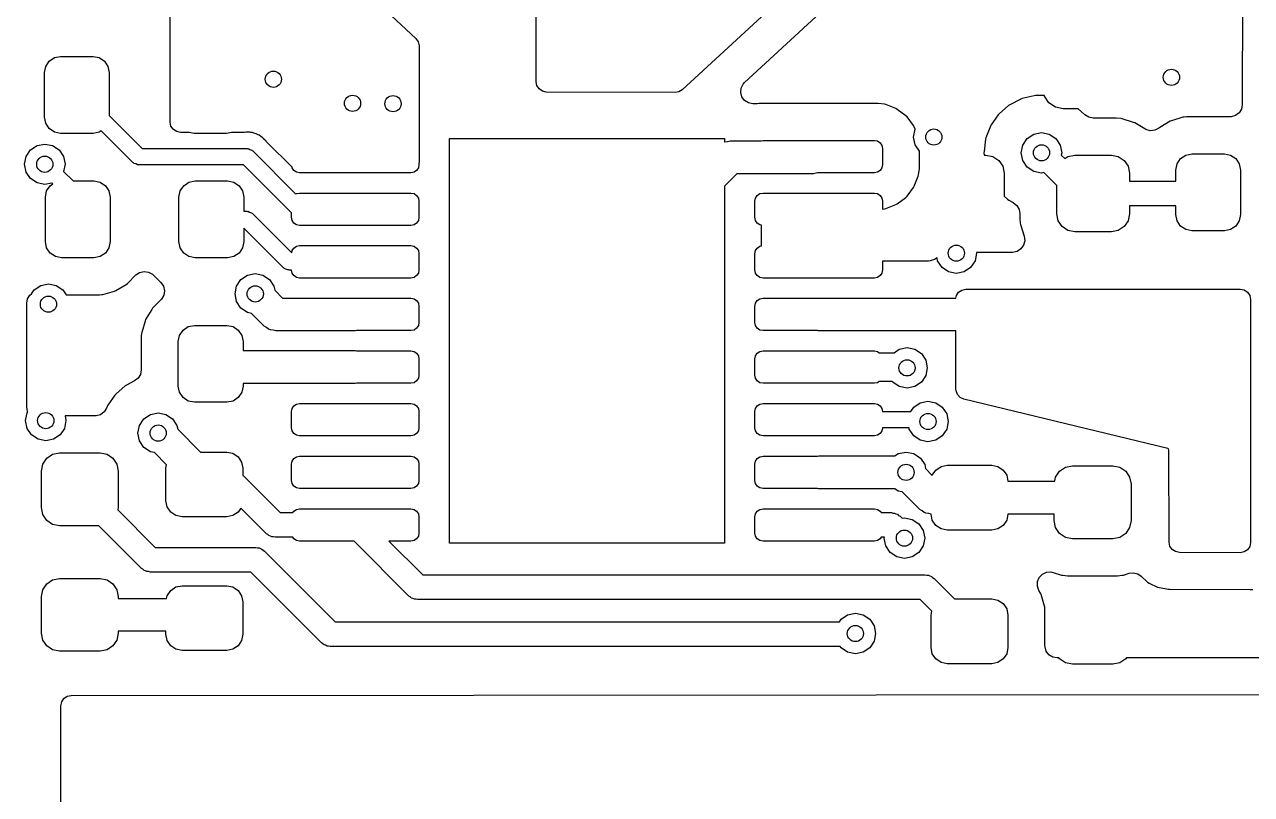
# Model space of a CAD drawing. Extents: x 0 to 4.25, y -4.33 to 0.
# Drawn here: x 3.036 to 3.633, y -3.202 to -2.827 of the extents above; entities that cross this region are included whole.
import ezdxf

# ---------------------------------------------------------------- set-up
doc = ezdxf.new("R2010")
doc.units = 0
doc.header["$MEASUREMENT"] = 0
doc.layers.add('BLACK', color=7, linetype='CONTINUOUS')

msp = doc.modelspace()

# ---------------------------------------------------------------- linework, layer by layer
at = {"layer": 'BLACK', "linetype": 'CONTINUOUS'}
for p, q in [((3.28484, -2.85518), (3.28484, -2.74193)), ((3.17494, -2.78601), (3.22641, -2.83413)), ((3.10685, -2.8748), (3.10685, -2.78966)), ((3.43418, -2.7869), (3.35595, -2.8591)), ((3.38627, -2.8555), (3.44966, -2.797)), ((3.62853, -2.79848), (3.62834, -2.86632)), ((3.22641, -2.83413), (3.22754, -2.83572)), ((3.22754, -2.83572), (3.22799, -2.83778)), ((3.22799, -2.83778), (3.22799, -2.89446)), ((3.04635, -2.84773), (3.04805, -2.84518)), ((3.04805, -2.84518), (3.05061, -2.84347)), ((3.05061, -2.84347), (3.05362, -2.84287)), ((3.05362, -2.84287), (3.06937, -2.84287)), ((3.06937, -2.84287), (3.07238, -2.84347)), ((3.07238, -2.84347), (3.07494, -2.84518)), ((3.07494, -2.84518), (3.07664, -2.84773)), ((3.04575, -2.85075), (3.04635, -2.84773)), ((3.04575, -2.8724), (3.04575, -2.85075)), ((3.07664, -2.84773), (3.07724, -2.85075)), ((3.07724, -2.85075), (3.07724, -2.87167)), ((3.28522, -2.85707), (3.28484, -2.85518)), ((3.28629, -2.8587), (3.28522, -2.85707)), ((3.38437, -2.86046), (3.38457, -2.85827)), ((3.38457, -2.85827), (3.38555, -2.85629)), ((3.38555, -2.85629), (3.38627, -2.8555)), ((3.28791, -2.85979), (3.28629, -2.8587)), ((3.28982, -2.86018), (3.28791, -2.85979)), ((3.35254, -2.86043), (3.28982, -2.86018)), ((3.35428, -2.86012), (3.35254, -2.86043)), ((3.35595, -2.8591), (3.35428, -2.86012)), ((3.38497, -2.86258), (3.38437, -2.86046)), ((3.3863, -2.86434), (3.38497, -2.86258)), ((3.5206, -2.86364), (3.51525, -2.8664)), ((3.52127, -2.86339), (3.5206, -2.86364)), ((3.52712, -2.86199), (3.52127, -2.86339)), ((3.52782, -2.8619), (3.52712, -2.86199)), ((3.53206, -2.86193), (3.52782, -2.8619)), ((3.53213, -2.86227), (3.53206, -2.86193)), ((3.53426, -2.86546), (3.53213, -2.86227)), ((3.38817, -2.8655), (3.3863, -2.86434)), ((3.39034, -2.86591), (3.38817, -2.8655)), ((3.39161, -2.86591), (3.39034, -2.86591)), ((3.39233, -2.86587), (3.39161, -2.86591)), ((3.39336, -2.86574), (3.39233, -2.86587)), ((3.39371, -2.86572), (3.39336, -2.86574)), ((3.45089, -2.86572), (3.39371, -2.86572)), ((3.45125, -2.86574), (3.45089, -2.86572)), ((3.45427, -2.86611), (3.45125, -2.86574)), ((3.455, -2.86629), (3.45427, -2.86611)), ((3.45986, -2.86821), (3.455, -2.86629)), ((3.46055, -2.86861), (3.45986, -2.86821)), ((3.46469, -2.87175), (3.46055, -2.86861)), ((3.51467, -2.8668), (3.51013, -2.87076)), ((3.51525, -2.8664), (3.51467, -2.8668)), ((3.53745, -2.8676), (3.53426, -2.86546)), ((3.54122, -2.86835), (3.53745, -2.8676)), ((3.5485, -2.86835), (3.54122, -2.86835)), ((3.55158, -2.87109), (3.5485, -2.86835)), ((3.62793, -2.86848), (3.62676, -2.87035)), ((3.62834, -2.86632), (3.62793, -2.86848)), ((3.04635, -2.87541), (3.04575, -2.8724)), ((3.04805, -2.87797), (3.04635, -2.87541)), ((3.07724, -2.87167), (3.09323, -2.88765)), ((3.10723, -2.87671), (3.10685, -2.8748)), ((3.46526, -2.87232), (3.46469, -2.87175)), ((3.4684, -2.87646), (3.46526, -2.87232)), ((3.50619, -2.87621), (3.50586, -2.87683)), ((3.50966, -2.87128), (3.50619, -2.87621)), ((3.51013, -2.87076), (3.50966, -2.87128)), ((3.55177, -2.87128), (3.55158, -2.87109)), ((3.55364, -2.87244), (3.55177, -2.87128)), ((3.55581, -2.87285), (3.55364, -2.87244)), ((3.56666, -2.87285), (3.55581, -2.87285)), ((3.56693, -2.87286), (3.56666, -2.87285)), ((3.56926, -2.87307), (3.56693, -2.87286)), ((3.56987, -2.8732), (3.56926, -2.87307)), ((3.57543, -2.87494), (3.56987, -2.8732)), ((3.57608, -2.87523), (3.57543, -2.87494)), ((3.58091, -2.87816), (3.57608, -2.87523)), ((3.59319, -2.87442), (3.58821, -2.87737)), ((3.59387, -2.87413), (3.59319, -2.87442)), ((3.59949, -2.87249), (3.59387, -2.87413)), ((3.60008, -2.87239), (3.59949, -2.87249)), ((3.60113, -2.8723), (3.60008, -2.87239)), ((3.60136, -2.8723), (3.60113, -2.8723)), ((3.62222, -2.8723), (3.60136, -2.8723)), ((3.62288, -2.87228), (3.62222, -2.87229)), ((3.62222, -2.87229), (3.62222, -2.8723)), ((3.625, -2.87168), (3.62288, -2.87228)), ((3.62676, -2.87035), (3.625, -2.87168)), ((3.05061, -2.87968), (3.04805, -2.87797)), ((3.05362, -2.88028), (3.05061, -2.87968)), ((3.06937, -2.88028), (3.05362, -2.88028)), ((3.07238, -2.87968), (3.06937, -2.88028)), ((3.07332, -2.87905), (3.07238, -2.87968)), ((3.08875, -2.89448), (3.07332, -2.87905)), ((3.10831, -2.87833), (3.10723, -2.87671)), ((3.10994, -2.87942), (3.10831, -2.87833)), ((3.11185, -2.8798), (3.10994, -2.87942)), ((3.11619, -2.8798), (3.11185, -2.8798)), ((3.11858, -2.88028), (3.11619, -2.8798)), ((3.13433, -2.88028), (3.11858, -2.88028)), ((3.13673, -2.8798), (3.13433, -2.88028)), ((3.1431, -2.8798), (3.13673, -2.8798)), ((3.14377, -2.87975), (3.1431, -2.8798)), ((3.14439, -2.87967), (3.14377, -2.87975)), ((3.14565, -2.87973), (3.14439, -2.87967)), ((3.14611, -2.87979), (3.14565, -2.87973)), ((3.1463, -2.8798), (3.14611, -2.87979)), ((3.14611, -2.87979), (3.14611, -2.87979)), ((3.14692, -2.87995), (3.1463, -2.8798)), ((3.1475, -2.88018), (3.14692, -2.87995)), ((3.14819, -2.8804), (3.1475, -2.88018)), ((3.1487, -2.88052), (3.14819, -2.8804)), ((3.14968, -2.88096), (3.1487, -2.88052)), ((3.15012, -2.88119), (3.14968, -2.88096)), ((3.15103, -2.88177), (3.15012, -2.88119)), ((3.15159, -2.88229), (3.15103, -2.88177)), ((3.46879, -2.87715), (3.4684, -2.87646)), ((3.46846, -2.88209), (3.46921, -2.87832)), ((3.46921, -2.88585), (3.46846, -2.88209)), ((3.46924, -2.87828), (3.46879, -2.87715)), ((3.46921, -2.87832), (3.46924, -2.87828)), ((3.50586, -2.87683), (3.50367, -2.88244)), ((3.52373, -2.88278), (3.52692, -2.88065)), ((3.52692, -2.88065), (3.53069, -2.8799)), ((3.53069, -2.8799), (3.53446, -2.88065)), ((3.53446, -2.88065), (3.53765, -2.88278)), ((3.58141, -2.87843), (3.58091, -2.87816)), ((3.58354, -2.87901), (3.58141, -2.87843)), ((3.58573, -2.87877), (3.58354, -2.87901)), ((3.5877, -2.87777), (3.58573, -2.87877)), ((3.58821, -2.87737), (3.5877, -2.87777)), ((3.03895, -2.88836), (3.04214, -2.88622)), ((3.04214, -2.88622), (3.04591, -2.88547)), ((3.04591, -2.88547), (3.04967, -2.88622)), ((3.04967, -2.88622), (3.05287, -2.88836)), ((3.09323, -2.88765), (3.14425, -2.88765)), ((3.14425, -2.88765), (3.14456, -2.88775)), ((3.14456, -2.88775), (3.14488, -2.8877)), ((3.14488, -2.8877), (3.14571, -2.88813)), ((3.14571, -2.88813), (3.1466, -2.88842)), ((3.1518, -2.88247), (3.15159, -2.88229)), ((3.15201, -2.88265), (3.1518, -2.88247)), ((3.15238, -2.88302), (3.15201, -2.88265)), ((3.15252, -2.88315), (3.15238, -2.88302)), ((3.1536, -2.88415), (3.15252, -2.88315)), ((3.15362, -2.88418), (3.1536, -2.88415)), ((3.1541, -2.88474), (3.15362, -2.88418)), ((3.16616, -2.8968), (3.1541, -2.88474)), ((3.24268, -3.07957), (3.24268, -2.88272)), ((3.24268, -2.88272), (3.37654, -2.88272)), ((3.37654, -2.88272), (3.37654, -2.88439)), ((3.37654, -2.88439), (3.37662, -2.88433)), ((3.37662, -2.88433), (3.37795, -2.88419)), ((3.37795, -2.88419), (3.37925, -2.88389)), ((3.37925, -2.88389), (3.39429, -2.88389)), ((3.39429, -2.88389), (3.39524, -2.8837)), ((3.39524, -2.8837), (3.44937, -2.8837)), ((3.44937, -2.8837), (3.45088, -2.884)), ((3.45088, -2.884), (3.45215, -2.88485)), ((3.45215, -2.88485), (3.45301, -2.88613)), ((3.45301, -2.88613), (3.45331, -2.88764)), ((3.45331, -2.88764), (3.45331, -2.89551)), ((3.47129, -2.88896), (3.46921, -2.88585)), ((3.5035, -2.88313), (3.50271, -2.8891)), ((3.50367, -2.88244), (3.5035, -2.88313)), ((3.52085, -2.88974), (3.5216, -2.88598)), ((3.5216, -2.88598), (3.52373, -2.88278)), ((3.53765, -2.88278), (3.53978, -2.88598)), ((3.53978, -2.88598), (3.54053, -2.88974)), ((3.03606, -2.89531), (3.03681, -2.89155)), ((3.03681, -2.89155), (3.03895, -2.88836)), ((3.05287, -2.88836), (3.055, -2.89155)), ((3.055, -2.89155), (3.05575, -2.89531)), ((3.1466, -2.88842), (3.14679, -2.88868)), ((3.14679, -2.88868), (3.14708, -2.88883)), ((3.14708, -2.88883), (3.16804, -2.90979)), ((3.47129, -2.89704), (3.47129, -2.88896)), ((3.50271, -2.8891), (3.5027, -2.88981)), ((3.5027, -2.88981), (3.50282, -2.89083)), ((3.50282, -2.89083), (3.50362, -2.89083)), ((3.50362, -2.89083), (3.50701, -2.8915)), ((3.50701, -2.8915), (3.50989, -2.89342)), ((3.50989, -2.89342), (3.51181, -2.8963)), ((3.5216, -2.89351), (3.52085, -2.88974)), ((3.52373, -2.8967), (3.5216, -2.89351)), ((3.54053, -2.88974), (3.54031, -2.89088)), ((3.54031, -2.89088), (3.54198, -2.89255)), ((3.54198, -2.89255), (3.54354, -2.8915)), ((3.54354, -2.8915), (3.54693, -2.89083)), ((3.54693, -2.89083), (3.56465, -2.89083)), ((3.56465, -2.89083), (3.56804, -2.8915)), ((3.56804, -2.8915), (3.57091, -2.89342)), ((3.57091, -2.89342), (3.57283, -2.8963)), ((3.59658, -2.89514), (3.59829, -2.89258)), ((3.59829, -2.89258), (3.60085, -2.89087)), ((3.60085, -2.89087), (3.60386, -2.89028)), ((3.60386, -2.89028), (3.61961, -2.89028)), ((3.61961, -2.89028), (3.62262, -2.89087)), ((3.62262, -2.89087), (3.62517, -2.89258)), ((3.62517, -2.89258), (3.62688, -2.89514)), ((3.03681, -2.89908), (3.03606, -2.89531)), ((3.03895, -2.90227), (3.03681, -2.89908)), ((3.05575, -2.89531), (3.05505, -2.89881)), ((3.05505, -2.89881), (3.05967, -2.90343)), ((3.08903, -2.89463), (3.08875, -2.89448)), ((3.08922, -2.89489), (3.08903, -2.89463)), ((3.09011, -2.89518), (3.08922, -2.89489)), ((3.09095, -2.8956), (3.09011, -2.89518)), ((3.09127, -2.89555), (3.09095, -2.8956)), ((3.09157, -2.89565), (3.09127, -2.89555)), ((3.1426, -2.89565), (3.09157, -2.89565)), ((3.16591, -2.91896), (3.1426, -2.89565)), ((3.16621, -2.89702), (3.16616, -2.8968)), ((3.16706, -2.8983), (3.16621, -2.89702)), ((3.16834, -2.89915), (3.16706, -2.8983)), ((3.16984, -2.89945), (3.16834, -2.89915)), ((3.17044, -2.89945), (3.16984, -2.89945)), ((3.171, -2.89956), (3.17044, -2.89945)), ((3.223, -2.89946), (3.171, -2.89956)), ((3.22305, -2.89945), (3.223, -2.89946)), ((3.22398, -2.89945), (3.22305, -2.89945)), ((3.22548, -2.89915), (3.22398, -2.89945)), ((3.22676, -2.8983), (3.22548, -2.89915)), ((3.22761, -2.89702), (3.22676, -2.8983)), ((3.22791, -2.89551), (3.22761, -2.89702)), ((3.22799, -2.89446), (3.22791, -2.89485)), ((3.22791, -2.89485), (3.22791, -2.89551)), ((3.38257, -2.89989), (3.37654, -2.90592)), ((3.41974, -2.89989), (3.38257, -2.89989)), ((3.42168, -2.89945), (3.41974, -2.89989)), ((3.44937, -2.89945), (3.42168, -2.89945)), ((3.45088, -2.89915), (3.44937, -2.89945)), ((3.45215, -2.8983), (3.45088, -2.89915)), ((3.45301, -2.89702), (3.45215, -2.8983)), ((3.45331, -2.89551), (3.45301, -2.89702)), ((3.4709, -2.90041), (3.47127, -2.89739)), ((3.47127, -2.89739), (3.47129, -2.89704)), ((3.51181, -2.8963), (3.51248, -2.89969)), ((3.51248, -2.89969), (3.51248, -2.91079)), ((3.52692, -2.89884), (3.52373, -2.8967)), ((3.53069, -2.89959), (3.52692, -2.89884)), ((3.53182, -2.89936), (3.53069, -2.89959)), ((3.53807, -2.90561), (3.53182, -2.89936)), ((3.57283, -2.8963), (3.5735, -2.89969)), ((3.5735, -2.89969), (3.5735, -2.90353)), ((3.59598, -2.89815), (3.59658, -2.89514)), ((3.59598, -2.90353), (3.59598, -2.89815)), ((3.62688, -2.89514), (3.62748, -2.89815)), ((3.62748, -2.89815), (3.62748, -2.9198)), ((3.04214, -2.90441), (3.03895, -2.90227)), ((3.04591, -2.90516), (3.04214, -2.90441)), ((3.0494, -2.90446), (3.04591, -2.90516)), ((3.04682, -2.90829), (3.04853, -2.90573)), ((3.04853, -2.90573), (3.04981, -2.90487)), ((3.04981, -2.90487), (3.0494, -2.90446)), ((3.05967, -2.90343), (3.06984, -2.90343)), ((3.06984, -2.90343), (3.07286, -2.90402)), ((3.07286, -2.90402), (3.07541, -2.90573)), ((3.07541, -2.90573), (3.07712, -2.90829)), ((3.11178, -2.90829), (3.11349, -2.90573)), ((3.11349, -2.90573), (3.11604, -2.90402)), ((3.11604, -2.90402), (3.11906, -2.90343)), ((3.11906, -2.90343), (3.1348, -2.90343)), ((3.1348, -2.90343), (3.13782, -2.90402)), ((3.13782, -2.90402), (3.14037, -2.90573)), ((3.14037, -2.90573), (3.14208, -2.90829)), ((3.37654, -2.90592), (3.37654, -3.07957)), ((3.4684, -2.90669), (3.46879, -2.906)), ((3.46879, -2.906), (3.47071, -2.90114)), ((3.47071, -2.90114), (3.4709, -2.90041)), ((3.53807, -2.91937), (3.53807, -2.90561)), ((3.5735, -2.90353), (3.59598, -2.90353)), ((3.04622, -2.9113), (3.04682, -2.90829)), ((3.04622, -2.93295), (3.04622, -2.9113)), ((3.07712, -2.90829), (3.07772, -2.9113)), ((3.07772, -2.9113), (3.07772, -2.93295)), ((3.11118, -2.9113), (3.11178, -2.90829)), ((3.11118, -2.93295), (3.11118, -2.9113)), ((3.14208, -2.90829), (3.14268, -2.9113)), ((3.14268, -2.9113), (3.14268, -2.91813)), ((3.16804, -2.90979), (3.16834, -2.90959)), ((3.16834, -2.90959), (3.16984, -2.90929)), ((3.16984, -2.90929), (3.22398, -2.90929)), ((3.22398, -2.90929), (3.22548, -2.90959)), ((3.22548, -2.90959), (3.22676, -2.91044)), ((3.22676, -2.91044), (3.22761, -2.91172)), ((3.22761, -2.91172), (3.22791, -2.91323)), ((3.3913, -2.91323), (3.3916, -2.91172)), ((3.3916, -2.91172), (3.39245, -2.91044)), ((3.39245, -2.91044), (3.39373, -2.90959)), ((3.39373, -2.90959), (3.39524, -2.90929)), ((3.39524, -2.90929), (3.44937, -2.90929)), ((3.44937, -2.90929), (3.45088, -2.90959)), ((3.45088, -2.90959), (3.45215, -2.91044)), ((3.45215, -2.91044), (3.45301, -2.91172)), ((3.45301, -2.91172), (3.45331, -2.91323)), ((3.46055, -2.91454), (3.46469, -2.9114)), ((3.46469, -2.9114), (3.46526, -2.91083)), ((3.46526, -2.91083), (3.4684, -2.90669)), ((3.51248, -2.91079), (3.51419, -2.91235)), ((3.22791, -2.91323), (3.22791, -2.9211)), ((3.3913, -2.9211), (3.3913, -2.91323)), ((3.45331, -2.91323), (3.45331, -2.91716)), ((3.45331, -2.91716), (3.45427, -2.91704)), ((3.45427, -2.91704), (3.455, -2.91686)), ((3.455, -2.91686), (3.45986, -2.91493)), ((3.45986, -2.91493), (3.46055, -2.91454)), ((3.51419, -2.91235), (3.51477, -2.91276)), ((3.51477, -2.91276), (3.51695, -2.91395)), ((3.51695, -2.91395), (3.51866, -2.91534)), ((3.51866, -2.91534), (3.51976, -2.91725)), ((3.51976, -2.91725), (3.52009, -2.91922)), ((3.59598, -2.91553), (3.5735, -2.91553)), ((3.5735, -2.91553), (3.5735, -2.91937)), ((3.59598, -2.9198), (3.59598, -2.91553)), ((3.14268, -2.91813), (3.14406, -2.91813)), ((3.14406, -2.91813), (3.14436, -2.91823)), ((3.14436, -2.91823), (3.14468, -2.91818)), ((3.14468, -2.91818), (3.14552, -2.9186)), ((3.14552, -2.9186), (3.14641, -2.91889)), ((3.14641, -2.91889), (3.1466, -2.91915)), ((3.1466, -2.91915), (3.14688, -2.9193)), ((3.14688, -2.9193), (3.16599, -2.9384)), ((3.16591, -2.9211), (3.16591, -2.91896)), ((3.16621, -2.92261), (3.16591, -2.9211)), ((3.16706, -2.92389), (3.16621, -2.92261)), ((3.16834, -2.92474), (3.16706, -2.92389)), ((3.22676, -2.92389), (3.22548, -2.92474)), ((3.22761, -2.92261), (3.22676, -2.92389)), ((3.22791, -2.9211), (3.22761, -2.92261)), ((3.3916, -2.92261), (3.3913, -2.9211)), ((3.39245, -2.92389), (3.3916, -2.92261)), ((3.39373, -2.92474), (3.39245, -2.92389)), ((3.52009, -2.91922), (3.52009, -2.92138)), ((3.52009, -2.92138), (3.5201, -2.92165)), ((3.5201, -2.92165), (3.52032, -2.92398)), ((3.53875, -2.92276), (3.53807, -2.91937)), ((3.54067, -2.92563), (3.53875, -2.92276)), ((3.57283, -2.92276), (3.57091, -2.92563)), ((3.5735, -2.91937), (3.57283, -2.92276)), ((3.59658, -2.92282), (3.59598, -2.9198)), ((3.59829, -2.92537), (3.59658, -2.92282)), ((3.62688, -2.92282), (3.62517, -2.92537)), ((3.62748, -2.9198), (3.62688, -2.92282)), ((3.16186, -2.94558), (3.14268, -2.9264)), ((3.14268, -2.9264), (3.14268, -2.93295)), ((3.16984, -2.92504), (3.16834, -2.92474)), ((3.22398, -2.92504), (3.16984, -2.92504)), ((3.22548, -2.92474), (3.22398, -2.92504)), ((3.39452, -2.9249), (3.39373, -2.92474)), ((3.39452, -2.93503), (3.39452, -2.9249)), ((3.52032, -2.92398), (3.52044, -2.9246)), ((3.52044, -2.9246), (3.52224, -2.93035)), ((3.54354, -2.92755), (3.54067, -2.92563)), ((3.54693, -2.92823), (3.54354, -2.92755)), ((3.56465, -2.92823), (3.54693, -2.92823)), ((3.56804, -2.92755), (3.56465, -2.92823)), ((3.57091, -2.92563), (3.56804, -2.92755)), ((3.60085, -2.92708), (3.59829, -2.92537)), ((3.60386, -2.92768), (3.60085, -2.92708)), ((3.61961, -2.92768), (3.60386, -2.92768)), ((3.62262, -2.92708), (3.61961, -2.92768)), ((3.62517, -2.92537), (3.62262, -2.92708)), ((3.04682, -2.93597), (3.04622, -2.93295)), ((3.07772, -2.93295), (3.07712, -2.93597)), ((3.11178, -2.93597), (3.11118, -2.93295)), ((3.14268, -2.93295), (3.14208, -2.93597)), ((3.16706, -2.93603), (3.16834, -2.93518)), ((3.16834, -2.93518), (3.16984, -2.93488)), ((3.16984, -2.93488), (3.22398, -2.93488)), ((3.22398, -2.93488), (3.22548, -2.93518)), ((3.22548, -2.93518), (3.22676, -2.93603)), ((3.39245, -2.93603), (3.39373, -2.93518)), ((3.39373, -2.93518), (3.39452, -2.93503)), ((3.52196, -2.93468), (3.52068, -2.93647)), ((3.5225, -2.93254), (3.52196, -2.93468)), ((3.52224, -2.93035), (3.5225, -2.93254)), ((3.04853, -2.93852), (3.04682, -2.93597)), ((3.05108, -2.94023), (3.04853, -2.93852)), ((3.05409, -2.94083), (3.05108, -2.94023)), ((3.06984, -2.94083), (3.05409, -2.94083)), ((3.07286, -2.94023), (3.06984, -2.94083)), ((3.07541, -2.93852), (3.07286, -2.94023)), ((3.07712, -2.93597), (3.07541, -2.93852)), ((3.11349, -2.93852), (3.11178, -2.93597)), ((3.11604, -2.94023), (3.11349, -2.93852)), ((3.11906, -2.94083), (3.11604, -2.94023)), ((3.1348, -2.94083), (3.11906, -2.94083)), ((3.13782, -2.94023), (3.1348, -2.94083)), ((3.14037, -2.93852), (3.13782, -2.94023)), ((3.14208, -2.93597), (3.14037, -2.93852)), ((3.16599, -2.9384), (3.16621, -2.93731)), ((3.16621, -2.93731), (3.16706, -2.93603)), ((3.22676, -2.93603), (3.22761, -2.93731)), ((3.22761, -2.93731), (3.22791, -2.93882)), ((3.22791, -2.93882), (3.22791, -2.94669)), ((3.3913, -2.93882), (3.3916, -2.93731)), ((3.3913, -2.94669), (3.3913, -2.93882)), ((3.3916, -2.93731), (3.39245, -2.93603)), ((3.47868, -2.94155), (3.4766, -2.94229)), ((3.47987, -2.94086), (3.47868, -2.94155)), ((3.48016, -2.94231), (3.47987, -2.94086)), ((3.49909, -2.93854), (3.49835, -2.94231)), ((3.51652, -2.93815), (3.49902, -2.93816)), ((3.49902, -2.93816), (3.49909, -2.93854)), ((3.51883, -2.93768), (3.51652, -2.93815)), ((3.52068, -2.93647), (3.51883, -2.93768)), ((3.09203, -2.94791), (3.09417, -2.9474)), ((3.09417, -2.9474), (3.09636, -2.94771)), ((3.09636, -2.94771), (3.09828, -2.94878)), ((3.16214, -2.94573), (3.16186, -2.94558)), ((3.16233, -2.94599), (3.16214, -2.94573)), ((3.16322, -2.94628), (3.16233, -2.94599)), ((3.16406, -2.94671), (3.16322, -2.94628)), ((3.16438, -2.94666), (3.16406, -2.94671)), ((3.16469, -2.94676), (3.16438, -2.94666)), ((3.16592, -2.94676), (3.16469, -2.94676)), ((3.16621, -2.9482), (3.16592, -2.94676)), ((3.22791, -2.94669), (3.22761, -2.9482)), ((3.3916, -2.9482), (3.3913, -2.94669)), ((3.45331, -2.94669), (3.45301, -2.9482)), ((3.47566, -2.94237), (3.45331, -2.94237)), ((3.45331, -2.94237), (3.45331, -2.94669)), ((3.4766, -2.94229), (3.47566, -2.94237)), ((3.48229, -2.9455), (3.48016, -2.94231)), ((3.48549, -2.94764), (3.48229, -2.9455)), ((3.48925, -2.94839), (3.48549, -2.94764)), ((3.49302, -2.94764), (3.48925, -2.94839)), ((3.49621, -2.9455), (3.49302, -2.94764)), ((3.49835, -2.94231), (3.49621, -2.9455)), ((3.04391, -2.95425), (3.04768, -2.9535)), ((3.04768, -2.9535), (3.05144, -2.95425)), ((3.08051, -2.95668), (3.08549, -2.95373)), ((3.08549, -2.95373), (3.08608, -2.95328)), ((3.08608, -2.95328), (3.09021, -2.94915)), ((3.09021, -2.94915), (3.09203, -2.94791)), ((3.09828, -2.94878), (3.09869, -2.94915)), ((3.09869, -2.94915), (3.10236, -2.95282)), ((3.10236, -2.95282), (3.10361, -2.95464)), ((3.13917, -2.95458), (3.14131, -2.95139)), ((3.14131, -2.95139), (3.1445, -2.94925)), ((3.1445, -2.94925), (3.14827, -2.9485)), ((3.14827, -2.9485), (3.15203, -2.94925)), ((3.15203, -2.94925), (3.15523, -2.95139)), ((3.15523, -2.95139), (3.15736, -2.95458)), ((3.16706, -2.94948), (3.16621, -2.9482)), ((3.16834, -2.95033), (3.16706, -2.94948)), ((3.16984, -2.95063), (3.16834, -2.95033)), ((3.22398, -2.95063), (3.16984, -2.95063)), ((3.22548, -2.95033), (3.22398, -2.95063)), ((3.22676, -2.94948), (3.22548, -2.95033)), ((3.22761, -2.9482), (3.22676, -2.94948)), ((3.39245, -2.94948), (3.3916, -2.9482)), ((3.39373, -2.95033), (3.39245, -2.94948)), ((3.39524, -2.95063), (3.39373, -2.95033)), ((3.44937, -2.95063), (3.39524, -2.95063)), ((3.45088, -2.95033), (3.44937, -2.95063)), ((3.45215, -2.94948), (3.45088, -2.95033)), ((3.45301, -2.9482), (3.45215, -2.94948)), ((3.0375, -2.96076), (3.03866, -2.95889)), ((3.03866, -2.95889), (3.03944, -2.95831)), ((3.03944, -2.95831), (3.04072, -2.95639)), ((3.04072, -2.95639), (3.04391, -2.95425)), ((3.05144, -2.95425), (3.05464, -2.95639)), ((3.05464, -2.95639), (3.05625, -2.95881)), ((3.05625, -2.95881), (3.07234, -2.95881)), ((3.07234, -2.95881), (3.07257, -2.9588)), ((3.07257, -2.9588), (3.07362, -2.95872)), ((3.07362, -2.95872), (3.07421, -2.95861)), ((3.07421, -2.95861), (3.07983, -2.95697)), ((3.07983, -2.95697), (3.08051, -2.95668)), ((3.10381, -2.95897), (3.10274, -2.9609)), ((3.10361, -2.95464), (3.10411, -2.95679)), ((3.10411, -2.95679), (3.10381, -2.95897)), ((3.13843, -2.95835), (3.13917, -2.95458)), ((3.13917, -2.96211), (3.13843, -2.95835)), ((3.15736, -2.95458), (3.15774, -2.95651)), ((3.15774, -2.95651), (3.16158, -2.96035)), ((3.48907, -2.96035), (3.4893, -2.95918)), ((3.4893, -2.95918), (3.49038, -2.95756)), ((3.49038, -2.95756), (3.49199, -2.95647)), ((3.49199, -2.95647), (3.49392, -2.95608)), ((3.49392, -2.95608), (3.62736, -2.95599)), ((3.62736, -2.95599), (3.62927, -2.95637)), ((3.62927, -2.95637), (3.6309, -2.95745)), ((3.6309, -2.95745), (3.63198, -2.95907)), ((3.63198, -2.95907), (3.63236, -2.96099)), ((3.0371, -2.96293), (3.0375, -2.96076)), ((3.0371, -3.01325), (3.0371, -2.96293)), ((3.09837, -2.9653), (3.09792, -2.96588)), ((3.10236, -2.96131), (3.09837, -2.9653)), ((3.10274, -2.9609), (3.10236, -2.96131)), ((3.14131, -2.96531), (3.13917, -2.96211)), ((3.1445, -2.96744), (3.14131, -2.96531)), ((3.16158, -2.96035), (3.19692, -2.96035)), ((3.19692, -2.96035), (3.19747, -2.96047)), ((3.19747, -2.96047), (3.22398, -2.96047)), ((3.22398, -2.96047), (3.22548, -2.96077)), ((3.22548, -2.96077), (3.22676, -2.96163)), ((3.22676, -2.96163), (3.22761, -2.9629)), ((3.22761, -2.9629), (3.22791, -2.96441)), ((3.22791, -2.96441), (3.22791, -2.97228)), ((3.3913, -2.96441), (3.3916, -2.9629)), ((3.3913, -2.97228), (3.3913, -2.96441)), ((3.3916, -2.9629), (3.39245, -2.96163)), ((3.39245, -2.96163), (3.39373, -2.96077)), ((3.39373, -2.96077), (3.39524, -2.96047)), ((3.39524, -2.96047), (3.42175, -2.96047)), ((3.42175, -2.96047), (3.4223, -2.96035)), ((3.4223, -2.96035), (3.48907, -2.96035)), ((3.63236, -2.96099), (3.63236, -3.07919)), ((3.09468, -2.97154), (3.09305, -2.97717)), ((3.09497, -2.97087), (3.09468, -2.97154)), ((3.09792, -2.96588), (3.09497, -2.97087)), ((3.14643, -2.96782), (3.1445, -2.96744)), ((3.15261, -2.974), (3.14643, -2.96782)), ((3.09305, -2.97717), (3.09294, -2.97776)), ((3.11143, -2.97852), (3.11313, -2.97597)), ((3.11313, -2.97597), (3.11569, -2.97426)), ((3.11569, -2.97426), (3.1187, -2.97366)), ((3.1187, -2.97366), (3.13445, -2.97366)), ((3.13445, -2.97366), (3.13746, -2.97426)), ((3.13746, -2.97426), (3.14002, -2.97597)), ((3.14002, -2.97597), (3.14172, -2.97852)), ((3.15374, -2.97471), (3.15261, -2.974)), ((3.15479, -2.97555), (3.15374, -2.97471)), ((3.15523, -2.97565), (3.15479, -2.97555)), ((3.15562, -2.9759), (3.15523, -2.97565)), ((3.15695, -2.97605), (3.15562, -2.9759)), ((3.15825, -2.97635), (3.15695, -2.97605)), ((3.19691, -2.97635), (3.15825, -2.97635)), ((3.19746, -2.97622), (3.19691, -2.97635)), ((3.22398, -2.97622), (3.19746, -2.97622)), ((3.22548, -2.97592), (3.22398, -2.97622)), ((3.22676, -2.97507), (3.22548, -2.97592)), ((3.22761, -2.97379), (3.22676, -2.97507)), ((3.22791, -2.97228), (3.22761, -2.97379)), ((3.3916, -2.97379), (3.3913, -2.97228)), ((3.39245, -2.97507), (3.3916, -2.97379)), ((3.39373, -2.97592), (3.39245, -2.97507)), ((3.39524, -2.97622), (3.39373, -2.97592)), ((3.42174, -2.97622), (3.39524, -2.97622)), ((3.42229, -2.97635), (3.42174, -2.97622)), ((3.48897, -2.97635), (3.42229, -2.97635)), ((3.48905, -3.00468), (3.48897, -2.97635)), ((3.09286, -2.97881), (3.09285, -2.97904)), ((3.09285, -2.97904), (3.09285, -2.9953)), ((3.09294, -2.97776), (3.09286, -2.97881)), ((3.11083, -2.98154), (3.11143, -2.97852)), ((3.11083, -3.00319), (3.11083, -2.98154)), ((3.14172, -2.97852), (3.14232, -2.98154)), ((3.14232, -2.98154), (3.14232, -2.98594)), ((3.14232, -2.98594), (3.19692, -2.98594)), ((3.19692, -2.98594), (3.19747, -2.98606)), ((3.19747, -2.98606), (3.22398, -2.98606)), ((3.22398, -2.98606), (3.22548, -2.98636)), ((3.22548, -2.98636), (3.22676, -2.98722)), ((3.22676, -2.98722), (3.22761, -2.98849)), ((3.22761, -2.98849), (3.22791, -2.99)), ((3.3913, -2.99), (3.3916, -2.98849)), ((3.3916, -2.98849), (3.39245, -2.98722)), ((3.39245, -2.98722), (3.39373, -2.98636)), ((3.39373, -2.98636), (3.39524, -2.98606)), ((3.39524, -2.98606), (3.44937, -2.98606)), ((3.44937, -2.98606), (3.45088, -2.98636)), ((3.45088, -2.98636), (3.45174, -2.98694)), ((3.45174, -2.98694), (3.45897, -2.98694)), ((3.45897, -2.98694), (3.46151, -2.98524)), ((3.46151, -2.98524), (3.46528, -2.98449)), ((3.46528, -2.98449), (3.46904, -2.98524)), ((3.46904, -2.98524), (3.47224, -2.98737)), ((3.47224, -2.98737), (3.47437, -2.99056)), ((3.09285, -2.9953), (3.09244, -2.99746)), ((3.22791, -2.99), (3.22791, -2.99787)), ((3.3913, -2.99787), (3.3913, -2.99)), ((3.47437, -2.99056), (3.47512, -2.99433)), ((3.47512, -2.99433), (3.47437, -2.9981)), ((3.0896, -3.00063), (3.08563, -3.00268)), ((3.09128, -2.99934), (3.0896, -3.00063)), ((3.09244, -2.99746), (3.09128, -2.99934)), ((3.22548, -3.00151), (3.22398, -3.00181)), ((3.22676, -3.00066), (3.22548, -3.00151)), ((3.22761, -2.99938), (3.22676, -3.00066)), ((3.22791, -2.99787), (3.22761, -2.99938)), ((3.3916, -2.99938), (3.3913, -2.99787)), ((3.39245, -3.00066), (3.3916, -2.99938)), ((3.39373, -3.00151), (3.39245, -3.00066)), ((3.39524, -3.00181), (3.39373, -3.00151)), ((3.45088, -3.00151), (3.44937, -3.00181)), ((3.45174, -3.00094), (3.45088, -3.00151)), ((3.45808, -3.00094), (3.45174, -3.00094)), ((3.45832, -3.00129), (3.45808, -3.00094)), ((3.46151, -3.00342), (3.45832, -3.00129)), ((3.47224, -3.00129), (3.46904, -3.00342)), ((3.47437, -2.9981), (3.47224, -3.00129)), ((3.0805, -3.00704), (3.08003, -3.00756)), ((3.08504, -3.00308), (3.0805, -3.00704)), ((3.08563, -3.00268), (3.08504, -3.00308)), ((3.11143, -3.0062), (3.11083, -3.00319)), ((3.11313, -3.00876), (3.11143, -3.0062)), ((3.14172, -3.0062), (3.14002, -3.00876)), ((3.14232, -3.00319), (3.14172, -3.0062)), ((3.19691, -3.00194), (3.14232, -3.00194)), ((3.14232, -3.00194), (3.14232, -3.00319)), ((3.19746, -3.00181), (3.19691, -3.00194)), ((3.22398, -3.00181), (3.19746, -3.00181)), ((3.44937, -3.00181), (3.39524, -3.00181)), ((3.46528, -3.00417), (3.46151, -3.00342)), ((3.46904, -3.00342), (3.46528, -3.00417)), ((3.48911, -3.00543), (3.48905, -3.00468)), ((3.48978, -3.00727), (3.48911, -3.00543)), ((3.49111, -3.0087), (3.48978, -3.00727)), ((3.03757, -3.01556), (3.0371, -3.01325)), ((3.07623, -3.01311), (3.07594, -3.01387)), ((3.07657, -3.01249), (3.07623, -3.01311)), ((3.08003, -3.00756), (3.07657, -3.01249)), ((3.11569, -3.01046), (3.11313, -3.00876)), ((3.1187, -3.01106), (3.11569, -3.01046)), ((3.13445, -3.01106), (3.1187, -3.01106)), ((3.13746, -3.01046), (3.13445, -3.01106)), ((3.14002, -3.00876), (3.13746, -3.01046)), ((3.16621, -3.01408), (3.16706, -3.01281)), ((3.16706, -3.01281), (3.16834, -3.01195)), ((3.16834, -3.01195), (3.16984, -3.01165)), ((3.16984, -3.01165), (3.22398, -3.01165)), ((3.22398, -3.01165), (3.22548, -3.01195)), ((3.22548, -3.01195), (3.22676, -3.01281)), ((3.22676, -3.01281), (3.22761, -3.01408)), ((3.3916, -3.01408), (3.39245, -3.01281)), ((3.39245, -3.01281), (3.39373, -3.01195)), ((3.39373, -3.01195), (3.39524, -3.01165)), ((3.39524, -3.01165), (3.44937, -3.01165)), ((3.44937, -3.01165), (3.45088, -3.01195)), ((3.45088, -3.01195), (3.45215, -3.01281)), ((3.45215, -3.01281), (3.45301, -3.01408)), ((3.46711, -3.01553), (3.46851, -3.01343)), ((3.46851, -3.01343), (3.47171, -3.0113)), ((3.47171, -3.0113), (3.47547, -3.01055)), ((3.47547, -3.01055), (3.47924, -3.0113)), ((3.47924, -3.0113), (3.48243, -3.01343)), ((3.48243, -3.01343), (3.48457, -3.01663)), ((3.49288, -3.00952), (3.49111, -3.0087)), ((3.59219, -3.03355), (3.49288, -3.00952)), ((3.03654, -3.01996), (3.03728, -3.01619)), ((3.03728, -3.01619), (3.03764, -3.01567)), ((3.03764, -3.01567), (3.03757, -3.01556)), ((3.07035, -3.01769), (3.05577, -3.01769)), ((3.05577, -3.01769), (3.05622, -3.01996)), ((3.07089, -3.01766), (3.07035, -3.01769)), ((3.07301, -3.01707), (3.07089, -3.01766)), ((3.07477, -3.01574), (3.07301, -3.01707)), ((3.07594, -3.01387), (3.07477, -3.01574)), ((3.09197, -3.02226), (3.0941, -3.01906)), ((3.0941, -3.01906), (3.0973, -3.01693)), ((3.0973, -3.01693), (3.10106, -3.01618)), ((3.10106, -3.01618), (3.10483, -3.01693)), ((3.10483, -3.01693), (3.10802, -3.01906)), ((3.10802, -3.01906), (3.11016, -3.02226)), ((3.16591, -3.01559), (3.16621, -3.01408)), ((3.16591, -3.02346), (3.16591, -3.01559)), ((3.22761, -3.01408), (3.22791, -3.01559)), ((3.22791, -3.01559), (3.22791, -3.02346)), ((3.3913, -3.01559), (3.3916, -3.01408)), ((3.3913, -3.02346), (3.3913, -3.01559)), ((3.45301, -3.01408), (3.45329, -3.01553)), ((3.45329, -3.01553), (3.46711, -3.01553)), ((3.48457, -3.01663), (3.48531, -3.02039)), ((3.03728, -3.02373), (3.03654, -3.01996)), ((3.03942, -3.02692), (3.03728, -3.02373)), ((3.05547, -3.02373), (3.05334, -3.02692)), ((3.05622, -3.01996), (3.05547, -3.02373)), ((3.09122, -3.02602), (3.09197, -3.02226)), ((3.11016, -3.02226), (3.11054, -3.02419)), ((3.11054, -3.02419), (3.12163, -3.03528)), ((3.16621, -3.02497), (3.16591, -3.02346)), ((3.16706, -3.02625), (3.16621, -3.02497)), ((3.22761, -3.02497), (3.22676, -3.02625)), ((3.22791, -3.02346), (3.22761, -3.02497)), ((3.3916, -3.02497), (3.3913, -3.02346)), ((3.39245, -3.02625), (3.3916, -3.02497)), ((3.45301, -3.02497), (3.45215, -3.02625)), ((3.45329, -3.02353), (3.45301, -3.02497)), ((3.46625, -3.02353), (3.45329, -3.02353)), ((3.46638, -3.02416), (3.46625, -3.02353)), ((3.46851, -3.02735), (3.46638, -3.02416)), ((3.48457, -3.02416), (3.48243, -3.02735)), ((3.48531, -3.02039), (3.48457, -3.02416)), ((3.04261, -3.02905), (3.03942, -3.02692)), ((3.04638, -3.0298), (3.04261, -3.02905)), ((3.05014, -3.02905), (3.04638, -3.0298)), ((3.05334, -3.02692), (3.05014, -3.02905)), ((3.09197, -3.02979), (3.09122, -3.02602)), ((3.0941, -3.03298), (3.09197, -3.02979)), ((3.16834, -3.0271), (3.16706, -3.02625)), ((3.16984, -3.0274), (3.16834, -3.0271)), ((3.22398, -3.0274), (3.16984, -3.0274)), ((3.22548, -3.0271), (3.22398, -3.0274)), ((3.22676, -3.02625), (3.22548, -3.0271)), ((3.39373, -3.0271), (3.39245, -3.02625)), ((3.39524, -3.0274), (3.39373, -3.0271)), ((3.44937, -3.0274), (3.39524, -3.0274)), ((3.45088, -3.0271), (3.44937, -3.0274)), ((3.45215, -3.02625), (3.45088, -3.0271)), ((3.47171, -3.02949), (3.46851, -3.02735)), ((3.47547, -3.03024), (3.47171, -3.02949)), ((3.47924, -3.02949), (3.47547, -3.03024)), ((3.48243, -3.02735), (3.47924, -3.02949)), ((3.04685, -3.03826), (3.04972, -3.03634)), ((3.04972, -3.03634), (3.05311, -3.03567)), ((3.05311, -3.03567), (3.0728, -3.03567)), ((3.0728, -3.03567), (3.07619, -3.03634)), ((3.07619, -3.03634), (3.07906, -3.03826)), ((3.0973, -3.03512), (3.0941, -3.03298)), ((3.09923, -3.0355), (3.0973, -3.03512)), ((3.10518, -3.04145), (3.09923, -3.0355)), ((3.12163, -3.03528), (3.13437, -3.03528)), ((3.13437, -3.03528), (3.13738, -3.03587)), ((3.13738, -3.03587), (3.13994, -3.03758)), ((3.16834, -3.03754), (3.16984, -3.03724)), ((3.16984, -3.03724), (3.22398, -3.03724)), ((3.22398, -3.03724), (3.22548, -3.03754)), ((3.39373, -3.03754), (3.39524, -3.03724)), ((3.39524, -3.03724), (3.42175, -3.03724)), ((3.42175, -3.03724), (3.4223, -3.03712)), ((3.4223, -3.03712), (3.4594, -3.03712)), ((3.4594, -3.03712), (3.46104, -3.03602)), ((3.46104, -3.03602), (3.4648, -3.03528)), ((3.4648, -3.03528), (3.46857, -3.03602)), ((3.46857, -3.03602), (3.47176, -3.03816)), ((3.59243, -3.03376), (3.59219, -3.03355)), ((3.5926, -3.03434), (3.59243, -3.03376)), ((3.59274, -3.07906), (3.5926, -3.03434)), ((3.04425, -3.04453), (3.04493, -3.04114)), ((3.04493, -3.04114), (3.04685, -3.03826)), ((3.07906, -3.03826), (3.08098, -3.04114)), ((3.08098, -3.04114), (3.08165, -3.04453)), ((3.10484, -3.04315), (3.10518, -3.04145)), ((3.10484, -3.0589), (3.10484, -3.04315)), ((3.13994, -3.03758), (3.14164, -3.04014)), ((3.14164, -3.04014), (3.14224, -3.04315)), ((3.14224, -3.04315), (3.14224, -3.04663)), ((3.16591, -3.04118), (3.16621, -3.03967)), ((3.16591, -3.04906), (3.16591, -3.04118)), ((3.16621, -3.03967), (3.16706, -3.0384)), ((3.16706, -3.0384), (3.16834, -3.03754)), ((3.22548, -3.03754), (3.22676, -3.0384)), ((3.22676, -3.0384), (3.22761, -3.03967)), ((3.22761, -3.03967), (3.22791, -3.04118)), ((3.22791, -3.04118), (3.22791, -3.04906)), ((3.3913, -3.04118), (3.3916, -3.03967)), ((3.3913, -3.04906), (3.3913, -3.04118)), ((3.3916, -3.03967), (3.39245, -3.0384)), ((3.39245, -3.0384), (3.39373, -3.03754)), ((3.47176, -3.03816), (3.4739, -3.04135)), ((3.4739, -3.04135), (3.47428, -3.04328)), ((3.47428, -3.04328), (3.47757, -3.04657)), ((3.47927, -3.044), (3.48183, -3.04229)), ((3.48183, -3.04229), (3.48484, -3.04169)), ((3.48484, -3.04169), (3.5065, -3.04169)), ((3.5065, -3.04169), (3.50951, -3.04229)), ((3.50951, -3.04229), (3.51206, -3.044)), ((3.53941, -3.04456), (3.54228, -3.04264)), ((3.54228, -3.04264), (3.54567, -3.04197)), ((3.54567, -3.04197), (3.56535, -3.04197)), ((3.56535, -3.04197), (3.56874, -3.04264)), ((3.56874, -3.04264), (3.57162, -3.04456)), ((3.04425, -3.06224), (3.04425, -3.04453)), ((3.08165, -3.04453), (3.08165, -3.06224)), ((3.14224, -3.04663), (3.14251, -3.04678)), ((3.14251, -3.04678), (3.16044, -3.06471)), ((3.16621, -3.05056), (3.16591, -3.04906)), ((3.22791, -3.04906), (3.22761, -3.05056)), ((3.3916, -3.05056), (3.3913, -3.04906)), ((3.47757, -3.04655), (3.47927, -3.044)), ((3.47757, -3.04657), (3.47757, -3.04655)), ((3.51206, -3.044), (3.51377, -3.04655)), ((3.51377, -3.04655), (3.51435, -3.04944)), ((3.53709, -3.04944), (3.53749, -3.04744)), ((3.53749, -3.04744), (3.53941, -3.04456)), ((3.57162, -3.04456), (3.57354, -3.04744)), ((3.57354, -3.04744), (3.57421, -3.05083)), ((3.16706, -3.05184), (3.16621, -3.05056)), ((3.16834, -3.05269), (3.16706, -3.05184)), ((3.16984, -3.05299), (3.16834, -3.05269)), ((3.22398, -3.05299), (3.16984, -3.05299)), ((3.22548, -3.05269), (3.22398, -3.05299)), ((3.22676, -3.05184), (3.22548, -3.05269)), ((3.22761, -3.05056), (3.22676, -3.05184)), ((3.39245, -3.05184), (3.3916, -3.05056)), ((3.39373, -3.05269), (3.39245, -3.05184)), ((3.39524, -3.05299), (3.39373, -3.05269)), ((3.42174, -3.05299), (3.39524, -3.05299)), ((3.42229, -3.05312), (3.42174, -3.05299)), ((3.4594, -3.05312), (3.42229, -3.05312)), ((3.46104, -3.05421), (3.4594, -3.05312)), ((3.46297, -3.0546), (3.46104, -3.05421)), ((3.47147, -3.0631), (3.46297, -3.0546)), ((3.51435, -3.04944), (3.53709, -3.04944)), ((3.57421, -3.05083), (3.57421, -3.06854)), ((3.10544, -3.06191), (3.10484, -3.0589)), ((3.04493, -3.06563), (3.04425, -3.06224)), ((3.04685, -3.06851), (3.04493, -3.06563)), ((3.08165, -3.06224), (3.08143, -3.06338)), ((3.08143, -3.06338), (3.09965, -3.0816)), ((3.10715, -3.06447), (3.10544, -3.06191)), ((3.1097, -3.06617), (3.10715, -3.06447)), ((3.11272, -3.06677), (3.1097, -3.06617)), ((3.13437, -3.06677), (3.11272, -3.06677)), ((3.13738, -3.06617), (3.13437, -3.06677)), ((3.13994, -3.06447), (3.13738, -3.06617)), ((3.14125, -3.0625), (3.13994, -3.06447)), ((3.15371, -3.07495), (3.14125, -3.0625)), ((3.16044, -3.06471), (3.16658, -3.06471)), ((3.16658, -3.06471), (3.16706, -3.06399)), ((3.16706, -3.06399), (3.16834, -3.06313)), ((3.16834, -3.06313), (3.16984, -3.06283)), ((3.16984, -3.06283), (3.22398, -3.06283)), ((3.22398, -3.06283), (3.22548, -3.06313)), ((3.22548, -3.06313), (3.22676, -3.06399)), ((3.22676, -3.06399), (3.22761, -3.06527)), ((3.22761, -3.06527), (3.22791, -3.06677)), ((3.22791, -3.06677), (3.22791, -3.07465)), ((3.3913, -3.06677), (3.3916, -3.06527)), ((3.3913, -3.07465), (3.3913, -3.06677)), ((3.3916, -3.06527), (3.39245, -3.06399)), ((3.39245, -3.06399), (3.39373, -3.06313)), ((3.39373, -3.06313), (3.39524, -3.06283)), ((3.39524, -3.06283), (3.44937, -3.06283)), ((3.44937, -3.06283), (3.45088, -3.06313)), ((3.45088, -3.06313), (3.45215, -3.06399)), ((3.45215, -3.06399), (3.45264, -3.06471)), ((3.45264, -3.06471), (3.45764, -3.06471)), ((3.45764, -3.06471), (3.4584, -3.06491)), ((3.4584, -3.06491), (3.45919, -3.06491)), ((3.45919, -3.06491), (3.45987, -3.06531)), ((3.45987, -3.06531), (3.46064, -3.06551)), ((3.46064, -3.06551), (3.4612, -3.06607)), ((3.4612, -3.06607), (3.46188, -3.06647)), ((3.46188, -3.06647), (3.46288, -3.06747)), ((3.4726, -3.06381), (3.47147, -3.0631)), ((3.47364, -3.06464), (3.4726, -3.06381)), ((3.47409, -3.06475), (3.47364, -3.06464)), ((3.47448, -3.06499), (3.47409, -3.06475)), ((3.47581, -3.06514), (3.47448, -3.06499)), ((3.47699, -3.06541), (3.47581, -3.06514)), ((3.47757, -3.06833), (3.47699, -3.06541)), ((3.51435, -3.06544), (3.51377, -3.06833)), ((3.53681, -3.06544), (3.51435, -3.06544)), ((3.53681, -3.06854), (3.53681, -3.06544)), ((3.04972, -3.07043), (3.04685, -3.06851)), ((3.05311, -3.0711), (3.04972, -3.07043)), ((3.07218, -3.0711), (3.05311, -3.0711)), ((3.09292, -3.09184), (3.07218, -3.0711)), ((3.46288, -3.06747), (3.46402, -3.06724)), ((3.46402, -3.06724), (3.46778, -3.06799)), ((3.46778, -3.06799), (3.47098, -3.07013)), ((3.47098, -3.07013), (3.47311, -3.07332)), ((3.47927, -3.07088), (3.47757, -3.06833)), ((3.48183, -3.07259), (3.47927, -3.07088)), ((3.48484, -3.07319), (3.48183, -3.07259)), ((3.50951, -3.07259), (3.5065, -3.07319)), ((3.51206, -3.07088), (3.50951, -3.07259)), ((3.51377, -3.06833), (3.51206, -3.07088)), ((3.53749, -3.07193), (3.53681, -3.06854)), ((3.53941, -3.07481), (3.53749, -3.07193)), ((3.57354, -3.07193), (3.57162, -3.07481)), ((3.57421, -3.06854), (3.57354, -3.07193)), ((3.15439, -3.07535), (3.15371, -3.07495)), ((3.15495, -3.0759), (3.15439, -3.07535)), ((3.15572, -3.07611), (3.15495, -3.0759)), ((3.1564, -3.0765), (3.15572, -3.07611)), ((3.15719, -3.0765), (3.1564, -3.0765)), ((3.15795, -3.07671), (3.15719, -3.0765)), ((3.16658, -3.07671), (3.15795, -3.07671)), ((3.16706, -3.07743), (3.16658, -3.07671)), ((3.16834, -3.07828), (3.16706, -3.07743)), ((3.16984, -3.07858), (3.16834, -3.07828)), ((3.1963, -3.07858), (3.16984, -3.07858)), ((3.22298, -3.10527), (3.1963, -3.07858)), ((3.22398, -3.07858), (3.21327, -3.07858)), ((3.21327, -3.07858), (3.22971, -3.09502)), ((3.22548, -3.07828), (3.22398, -3.07858)), ((3.22676, -3.07743), (3.22548, -3.07828)), ((3.22761, -3.07615), (3.22676, -3.07743)), ((3.22791, -3.07465), (3.22761, -3.07615)), ((3.3916, -3.07615), (3.3913, -3.07465)), ((3.39245, -3.07743), (3.3916, -3.07615)), ((3.39373, -3.07828), (3.39245, -3.07743)), ((3.39524, -3.07858), (3.39373, -3.07828)), ((3.44937, -3.07858), (3.39524, -3.07858)), ((3.45088, -3.07828), (3.44937, -3.07858)), ((3.45215, -3.07743), (3.45088, -3.07828)), ((3.45264, -3.07671), (3.45215, -3.07743)), ((3.45425, -3.07671), (3.45264, -3.07671)), ((3.45417, -3.07709), (3.45425, -3.07671)), ((3.45492, -3.08085), (3.45417, -3.07709)), ((3.47311, -3.07332), (3.47386, -3.07709)), ((3.47386, -3.07709), (3.47311, -3.08085)), ((3.5065, -3.07319), (3.48484, -3.07319)), ((3.54228, -3.07673), (3.53941, -3.07481)), ((3.54567, -3.0774), (3.54228, -3.07673)), ((3.56535, -3.0774), (3.54567, -3.0774)), ((3.56874, -3.07673), (3.56535, -3.0774)), ((3.57162, -3.07481), (3.56874, -3.07673)), ((3.59311, -3.08093), (3.59274, -3.07906)), ((3.09965, -3.0816), (3.14854, -3.0816)), ((3.14854, -3.0816), (3.14931, -3.0818)), ((3.14931, -3.0818), (3.1501, -3.0818)), ((3.1501, -3.0818), (3.15078, -3.0822)), ((3.15078, -3.0822), (3.15154, -3.0824)), ((3.15154, -3.0824), (3.1521, -3.08296)), ((3.1521, -3.08296), (3.15279, -3.08336)), ((3.15279, -3.08336), (3.18721, -3.11778)), ((3.37654, -3.07957), (3.24268, -3.07957)), ((3.45706, -3.08405), (3.45492, -3.08085)), ((3.46025, -3.08618), (3.45706, -3.08405)), ((3.47098, -3.08405), (3.46778, -3.08618)), ((3.47311, -3.08085), (3.47098, -3.08405)), ((3.59419, -3.08256), (3.59311, -3.08093)), ((3.5958, -3.08365), (3.59419, -3.08256)), ((3.59772, -3.08404), (3.5958, -3.08365)), ((3.62734, -3.08419), (3.59772, -3.08404)), ((3.62928, -3.08381), (3.62734, -3.08419)), ((3.6309, -3.08272), (3.62928, -3.08381)), ((3.63198, -3.0811), (3.6309, -3.08272)), ((3.63236, -3.07919), (3.63198, -3.0811)), ((3.46402, -3.08693), (3.46025, -3.08618)), ((3.46778, -3.08618), (3.46402, -3.08693)), ((3.04972, -3.09737), (3.05311, -3.09669)), ((3.05311, -3.09669), (3.0728, -3.09669)), ((3.0728, -3.09669), (3.07619, -3.09737)), ((3.09361, -3.09224), (3.09292, -3.09184)), ((3.09417, -3.09279), (3.09361, -3.09224)), ((3.09493, -3.093), (3.09417, -3.09279)), ((3.09561, -3.09339), (3.09493, -3.093)), ((3.0964, -3.09339), (3.09561, -3.09339)), ((3.09717, -3.0936), (3.0964, -3.09339)), ((3.14606, -3.0936), (3.09717, -3.0936)), ((3.18048, -3.12802), (3.14606, -3.0936)), ((3.22971, -3.09502), (3.37983, -3.09502)), ((3.37983, -3.09502), (3.38028, -3.09491)), ((3.38028, -3.09491), (3.47417, -3.09491)), ((3.47417, -3.09491), (3.47494, -3.09511)), ((3.47494, -3.09511), (3.47573, -3.09511)), ((3.47573, -3.09511), (3.47641, -3.0955)), ((3.47641, -3.0955), (3.47717, -3.09571)), ((3.47717, -3.09571), (3.47773, -3.09627)), ((3.47773, -3.09627), (3.47842, -3.09666)), ((3.47842, -3.09666), (3.48841, -3.10665)), ((3.52874, -3.09827), (3.52958, -3.09623)), ((3.52958, -3.09623), (3.53109, -3.09463)), ((3.53109, -3.09463), (3.53309, -3.09369)), ((3.53309, -3.09369), (3.53529, -3.09353)), ((3.53529, -3.09353), (3.53641, -3.09377)), ((3.53641, -3.09377), (3.54044, -3.09503)), ((3.54044, -3.09503), (3.54106, -3.09516)), ((3.54106, -3.09516), (3.54339, -3.09537)), ((3.54339, -3.09537), (3.54366, -3.09538)), ((3.54366, -3.09538), (3.56737, -3.09538)), ((3.56737, -3.09538), (3.56764, -3.09537)), ((3.56764, -3.09537), (3.56997, -3.09516)), ((3.56997, -3.09516), (3.57058, -3.09503)), ((3.57058, -3.09503), (3.57326, -3.09419)), ((3.57326, -3.09419), (3.57545, -3.09393)), ((3.57545, -3.09393), (3.57759, -3.09448)), ((3.57759, -3.09448), (3.57916, -3.09554)), ((3.57916, -3.09554), (3.58228, -3.09846)), ((3.04425, -3.10555), (3.04493, -3.10216)), ((3.04493, -3.10216), (3.04685, -3.09929)), ((3.04685, -3.09929), (3.04972, -3.09737)), ((3.07619, -3.09737), (3.07906, -3.09929)), ((3.07906, -3.09929), (3.08098, -3.10216)), ((3.08098, -3.10216), (3.08165, -3.10555)), ((3.10544, -3.1051), (3.10715, -3.10254)), ((3.10715, -3.10254), (3.1097, -3.10084)), ((3.1097, -3.10084), (3.11272, -3.10024)), ((3.11272, -3.10024), (3.13437, -3.10024)), ((3.13437, -3.10024), (3.13738, -3.10084)), ((3.13738, -3.10084), (3.13994, -3.10254)), ((3.13994, -3.10254), (3.14164, -3.1051)), ((3.52869, -3.10048), (3.52874, -3.09827)), ((3.52945, -3.10255), (3.52869, -3.10048)), ((3.53022, -3.10386), (3.52945, -3.10255)), ((3.58228, -3.09846), (3.583, -3.09896)), ((3.583, -3.09896), (3.58702, -3.10092)), ((3.58702, -3.10092), (3.58785, -3.10118)), ((3.58785, -3.10118), (3.59249, -3.1019)), ((3.59249, -3.1019), (3.59293, -3.10194)), ((3.59293, -3.10194), (3.63217, -3.10213)), ((3.63217, -3.10213), (3.63229, -3.10213)), ((3.63229, -3.10213), (3.63338, -3.10209)), ((3.04425, -3.12327), (3.04425, -3.10555)), ((3.08165, -3.10555), (3.08165, -3.10641)), ((3.08165, -3.10641), (3.10518, -3.10641)), ((3.10518, -3.10641), (3.10544, -3.1051)), ((3.14164, -3.1051), (3.14224, -3.10811)), ((3.14224, -3.10811), (3.14224, -3.12386)), ((3.22367, -3.10566), (3.22298, -3.10527)), ((3.22422, -3.10622), (3.22367, -3.10566)), ((3.22499, -3.10642), (3.22422, -3.10622)), ((3.22567, -3.10682), (3.22499, -3.10642)), ((3.22646, -3.10682), (3.22567, -3.10682)), ((3.22722, -3.10702), (3.22646, -3.10682)), ((3.38016, -3.10702), (3.22722, -3.10702)), ((3.3806, -3.10691), (3.38016, -3.10702)), ((3.47169, -3.10691), (3.3806, -3.10691)), ((3.47736, -3.11257), (3.47169, -3.10691)), ((3.48841, -3.10665), (3.5065, -3.10665)), ((3.5065, -3.10665), (3.50951, -3.10725)), ((3.50951, -3.10725), (3.51206, -3.10896)), ((3.51206, -3.10896), (3.51377, -3.11151)), ((3.53052, -3.10454), (3.53022, -3.10386)), ((3.53215, -3.11016), (3.53052, -3.10454)), ((3.4332, -3.11654), (3.43639, -3.11441)), ((3.43639, -3.11441), (3.44016, -3.11366)), ((3.44016, -3.11366), (3.44392, -3.11441)), ((3.44392, -3.11441), (3.44712, -3.11654)), ((3.47697, -3.11453), (3.47736, -3.11257)), ((3.47697, -3.13028), (3.47697, -3.11453)), ((3.51377, -3.11151), (3.51437, -3.11453)), ((3.51437, -3.11453), (3.51437, -3.13028)), ((3.53226, -3.11075), (3.53215, -3.11016)), ((3.53234, -3.1118), (3.53226, -3.11075)), ((3.53235, -3.11203), (3.53234, -3.1118)), ((3.53235, -3.12937), (3.53235, -3.11203)), ((3.18721, -3.11778), (3.43237, -3.11778)), ((3.43237, -3.11778), (3.4332, -3.11654)), ((3.44712, -3.11654), (3.44925, -3.11974)), ((3.44925, -3.11974), (3.45, -3.1235)), ((3.04493, -3.12666), (3.04425, -3.12327)), ((3.04685, -3.12953), (3.04493, -3.12666)), ((3.08098, -3.12666), (3.07906, -3.12953)), ((3.08165, -3.12327), (3.08098, -3.12666)), ((3.10484, -3.12241), (3.08165, -3.12241)), ((3.08165, -3.12241), (3.08165, -3.12327)), ((3.10484, -3.12386), (3.10484, -3.12241)), ((3.10544, -3.12687), (3.10484, -3.12386)), ((3.14224, -3.12386), (3.14164, -3.12687)), ((3.45, -3.1235), (3.44925, -3.12727)), ((3.04972, -3.13145), (3.04685, -3.12953)), ((3.05311, -3.13213), (3.04972, -3.13145)), ((3.0728, -3.13213), (3.05311, -3.13213)), ((3.07619, -3.13145), (3.0728, -3.13213)), ((3.07906, -3.12953), (3.07619, -3.13145)), ((3.10715, -3.12943), (3.10544, -3.12687)), ((3.1097, -3.13113), (3.10715, -3.12943)), ((3.11272, -3.13173), (3.1097, -3.13113)), ((3.13437, -3.13173), (3.11272, -3.13173)), ((3.13738, -3.13113), (3.13437, -3.13173)), ((3.13994, -3.12943), (3.13738, -3.13113)), ((3.14164, -3.12687), (3.13994, -3.12943)), ((3.18117, -3.12842), (3.18048, -3.12802)), ((3.18172, -3.12898), (3.18117, -3.12842)), ((3.18249, -3.12918), (3.18172, -3.12898)), ((3.18317, -3.12958), (3.18249, -3.12918)), ((3.18396, -3.12958), (3.18317, -3.12958)), ((3.18472, -3.12978), (3.18396, -3.12958)), ((3.43274, -3.12978), (3.18472, -3.12978)), ((3.4332, -3.13046), (3.43274, -3.12978)), ((3.43639, -3.1326), (3.4332, -3.13046)), ((3.44016, -3.13335), (3.43639, -3.1326)), ((3.44392, -3.1326), (3.44016, -3.13335)), ((3.44712, -3.13046), (3.44392, -3.1326)), ((3.44925, -3.12727), (3.44712, -3.13046)), ((3.47757, -3.13329), (3.47697, -3.13028)), ((3.51437, -3.13028), (3.51377, -3.13329)), ((3.53238, -3.12993), (3.53235, -3.12937)), ((3.53298, -3.13205), (3.53238, -3.12993)), ((3.53431, -3.1338), (3.53298, -3.13205)), ((3.47927, -3.13584), (3.47757, -3.13329)), ((3.48183, -3.13755), (3.47927, -3.13584)), ((3.48484, -3.13815), (3.48183, -3.13755)), ((3.5065, -3.13815), (3.48484, -3.13815)), ((3.50951, -3.13755), (3.5065, -3.13815)), ((3.51206, -3.13584), (3.50951, -3.13755)), ((3.51377, -3.13329), (3.51206, -3.13584)), ((3.53619, -3.13496), (3.53431, -3.1338)), ((3.53835, -3.13537), (3.53619, -3.13496)), ((3.5391, -3.13537), (3.53835, -3.13537)), ((3.53941, -3.13583), (3.5391, -3.13537)), ((3.54228, -3.13775), (3.53941, -3.13583)), ((3.54567, -3.13843), (3.54228, -3.13775)), ((3.56535, -3.13843), (3.54567, -3.13843)), ((3.56874, -3.13775), (3.56535, -3.13843)), ((3.57162, -3.13583), (3.56874, -3.13775)), ((3.57194, -3.13534), (3.57162, -3.13583)), ((3.67535, -3.13527), (3.57194, -3.13534)), ((3.05416, -3.15672), (3.05524, -3.1551)), ((3.05524, -3.1551), (3.05687, -3.15402)), ((3.05687, -3.15402), (3.05878, -3.15364)), ((3.05878, -3.15364), (3.67057, -3.15319)), ((3.05377, -3.25729), (3.05378, -3.15864)), ((3.05378, -3.15864), (3.05416, -3.15672))]:
    msp.add_line(p, q, dxfattribs=at)
at = {"layer": 'BLACK'}
for centre in [(3.15709, -2.85398), (3.59386, -2.85303), (3.19559, -2.86567), (3.21528, -2.86587), (3.47831, -2.88209), (3.53069, -2.88974), (3.04591, -2.89531), (3.48925, -2.93854), (3.04768, -2.96335), (3.14827, -2.95835), (3.46528, -2.99433), (3.04638, -3.01996), (3.47547, -3.02039), (3.10106, -3.02602), (3.4648, -3.04512), (3.46402, -3.07709), (3.44016, -3.1235)]:
    msp.add_circle(centre, 0.003937, dxfattribs=at)

doc.saveas('drawing.dxf')
